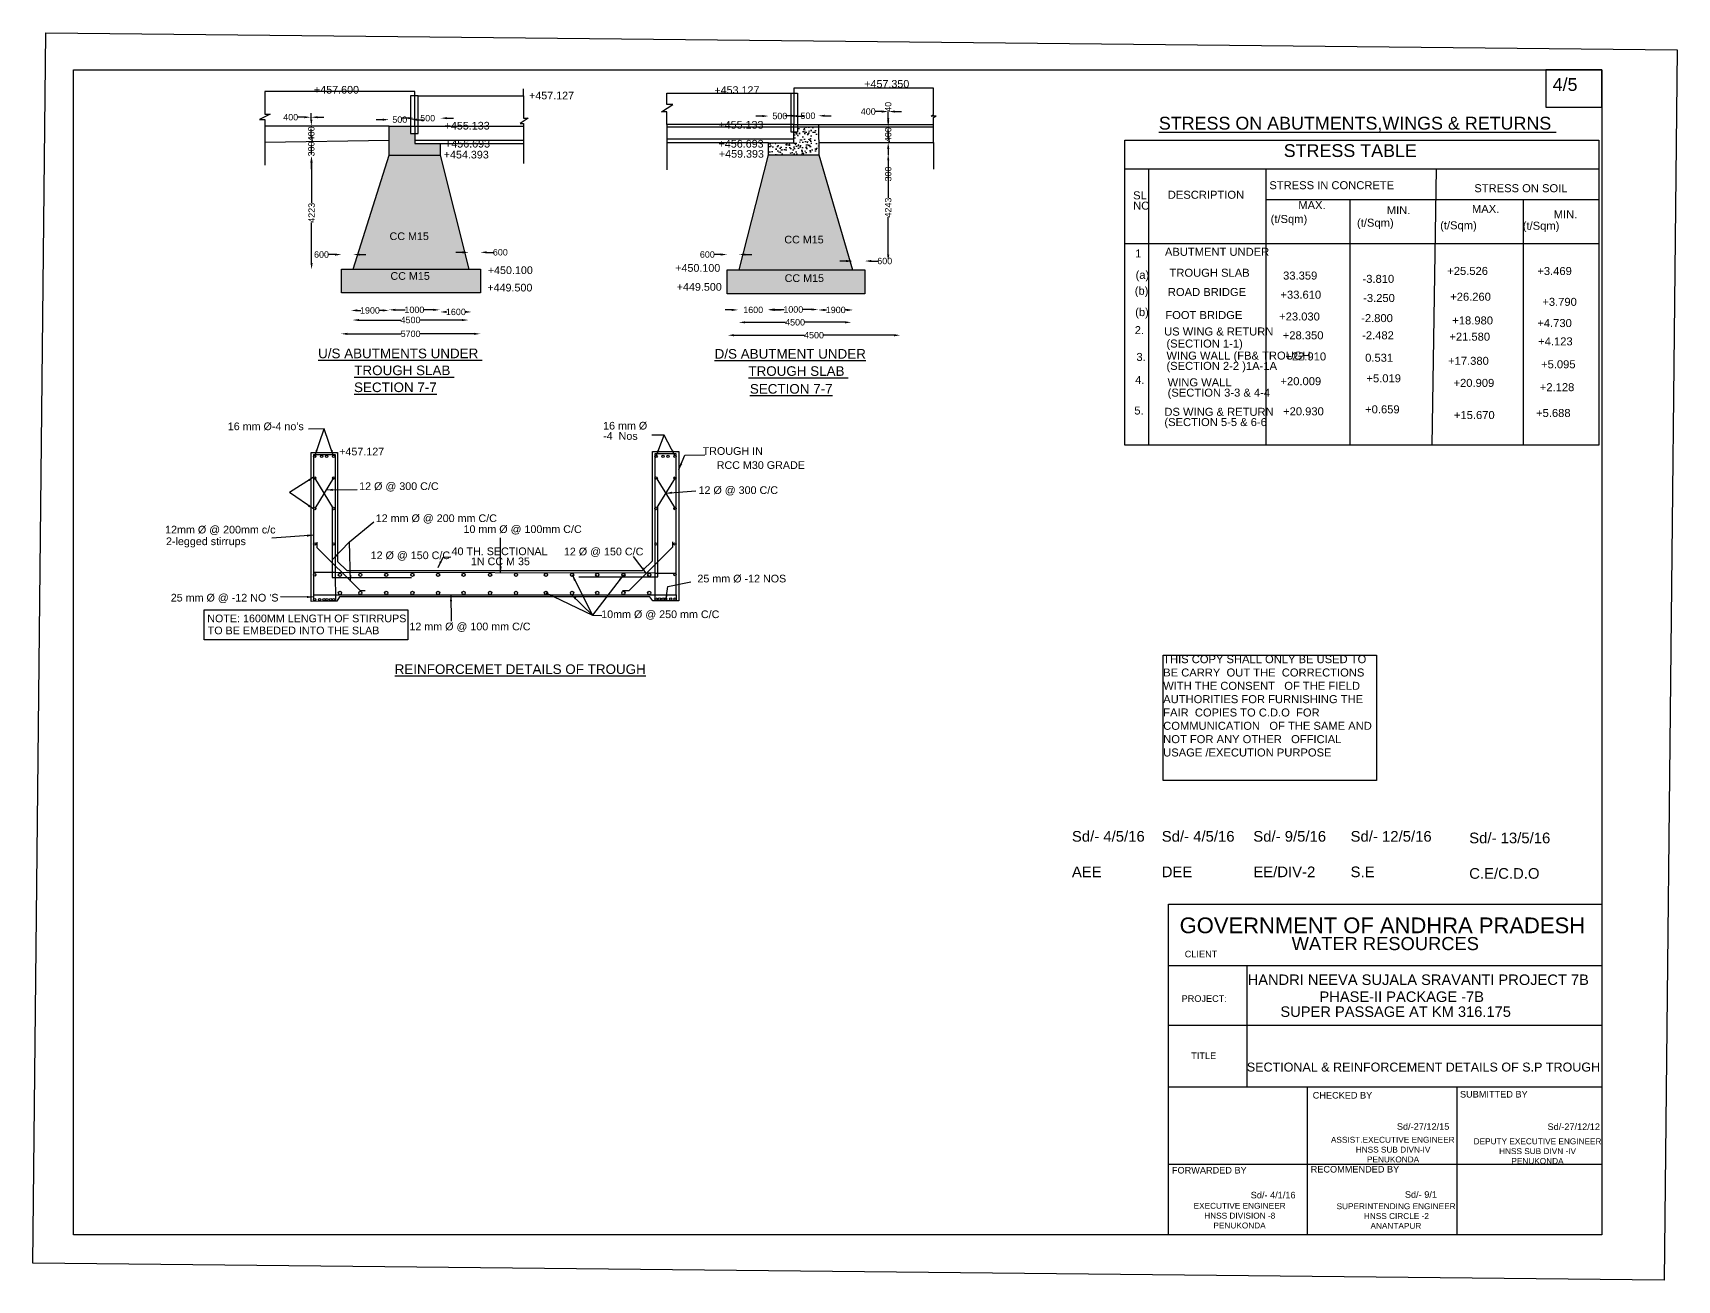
# Model space of a CAD drawing. Header units: millimetres. Extents: x -53246708 to -53221019, y 22132702 to 22152201.
import ezdxf

# ---------------------------------------------------------------- set-up
doc = ezdxf.new("R2010")
doc.units = ezdxf.units.MM
doc.header["$MEASUREMENT"] = 0
for name, color, linetype in [('DIMENSION', 7, 'Continuous'), ('DIMENSIONS', 7, 'Continuous'), ('DRAWING', 2, 'Continuous'), ('REF', 22, 'Continuous'), ('TEXT', 7, 'Continuous')]:
    doc.layers.add(name, color=color, linetype=linetype)
doc.styles.get("Standard").update_dxf_attribs({"font": 'arial.ttf', "height": 100})
doc.dimstyles.get("Standard").update_dxf_attribs({"dimtxt": 100, "dimasz": 100, "dimexe": 0.18, "dimexo": 0.0625, "dimgap": 0.09, "dimtad": 0, "dimdec": 0, "dimzin": 0, "dimdsep": 46, "dimtxsty": 'Standard', "dimcen": 0.09, "dimse1": 1, "dimse2": 1, "dimadec": 0, "dimazin": 0, "dimtfac": 1, "dimtdec": 0, "dimtofl": 0, "dimtmove": 0, "dimatfit": 3, "dimfxl": 1, "dimtolj": 1, "dimtzin": 0, "dimarcsym": 0})
picture_1 = doc.add_image_def('image1.jpg', size_in_pixel=(8386, 6328))
pattern_1 = [(50, (0, 0), (179.31504565, -15.68803375), [18.75, -206.25]), (355, (0, 0), (-34.6878334, 188.0480334), [15, -165]), (100.4514, (14.94, -1.3), (144.62734543, 172.3598855), [15.9350475, -175.285528]), (46.1842, (0, 50), (266.81026216, -41.3797536), [28.125, -309.375]), (96.6356, (22.23, 46.55), (233.6656764, 243.5294677), [23.902572, -262.92825]), (351.1842, (0, 50), (233.6654863, 243.5296502), [22.5, -247.5]), (21, (25, 37.5), (149.22676303, -100.65472267), [18.75, -206.25]), (326, (25, 37.5), (60.828833, 181.28751126), [15, -165]), (71.4514, (37.44, 29.11), (210.05565715, 80.6326242), [15.9350475, -175.285528]), (37.5, (0, 0), (3.03996383, 83.22346346), [0, -163, 0, -167.5, 0, -165.625]), (7.5, (0, 0), (65.76738436, 98.60292797), [0, -95.5, 0, -159.25, 0, -63.125]), (327.5, (-55.75, 0), (133.45560904, -5.63871793), [0, -62.5, 0, -195, 0, -258.75]), (317.5, (-80.75, 0), (145.79654234, 25.02624558), [0, -81.25, 0, -129.5, 0, -183.75])]

# ---------------------------------------------------------------- blocks, each defined once
blk = doc.blocks.new('*D54')
at = {"layer": 'Defpoints', "color": 0}
for p in [(-53242368, 22150882), (-53242368, 22150882), (-53242361, 22150745)]:
    blk.add_point(p, dxfattribs=at)
at = {"layer": 'TEXT', "color": 0, "lineweight": -2}
for p, q in [((-53242468, 22150882), (-53242568, 22150882)), ((-53242261, 22150882), (-53242161, 22150882))]:
    blk.add_line(p, q, dxfattribs=at)
at = {"layer": 'TEXT', "color": 0}
for points in [[(-53242468, 22150899), (-53242468, 22150866), (-53242368, 22150882)], [(-53242261, 22150899), (-53242261, 22150866), (-53242361, 22150882)]]:
    blk.add_solid(points, dxfattribs=at)
at = {"layer": 'TEXT', "color": 0, "insert": (-53242680, 22150882), "char_height": 100, "attachment_point": 5}
blk.add_mtext('\\A1;400', dxfattribs=at)
blk = doc.blocks.new('*D55')
at = {"layer": 'Defpoints', "color": 0}
for p in [(-53242361, 22150745), (-53242358, 22150499), (-53242358, 22150499)]:
    blk.add_point(p, dxfattribs=at)
at = {"layer": 'TEXT', "color": 0, "lineweight": -2}
for p, q in [((-53242358, 22150845), (-53242358, 22150945)), ((-53242358, 22150399), (-53242358, 22150299))]:
    blk.add_line(p, q, dxfattribs=at)
at = {"layer": 'TEXT', "color": 0}
for points in [[(-53242374, 22150845), (-53242341, 22150845), (-53242358, 22150745)], [(-53242374, 22150399), (-53242341, 22150399), (-53242358, 22150499)]]:
    blk.add_solid(points, dxfattribs=at)
at = {"layer": 'TEXT', "color": 0, "insert": (-53242358, 22150622), "char_height": 100, "attachment_point": 5, "rotation": 90}
blk.add_mtext('\\A1;400', dxfattribs=at)
blk = doc.blocks.new('*D56')
at = {"layer": 'Defpoints', "color": 0}
for p in [(-53242358, 22150499), (-53242358, 22150272), (-53242350, 22150272)]:
    blk.add_point(p, dxfattribs=at)
at = {"layer": 'TEXT', "color": 0, "lineweight": -2}
for p, q in [((-53242358, 22150599), (-53242358, 22150699)), ((-53242358, 22150172), (-53242358, 22150072))]:
    blk.add_line(p, q, dxfattribs=at)
at = {"layer": 'TEXT', "color": 0}
for points in [[(-53242374, 22150599), (-53242341, 22150599), (-53242358, 22150499)], [(-53242374, 22150172), (-53242341, 22150172), (-53242358, 22150272)]]:
    blk.add_solid(points, dxfattribs=at)
at = {"layer": 'TEXT', "color": 0, "insert": (-53242358, 22150386), "char_height": 100, "attachment_point": 5, "rotation": 90}
blk.add_mtext('\\A1;300', dxfattribs=at)
blk = doc.blocks.new('*D57')
at = {"layer": 'Defpoints', "color": 0}
for p in [(-53242350, 22150272), (-53242370, 22148504), (-53242354, 22148504)]:
    blk.add_point(p, dxfattribs=at)
at = {"layer": 'TEXT', "color": 0, "lineweight": -2}
for p, q in [((-53242354, 22150172), (-53242354, 22149539)), ((-53242354, 22148604), (-53242354, 22149237))]:
    blk.add_line(p, q, dxfattribs=at)
at = {"layer": 'TEXT', "color": 0}
for points in [[(-53242371, 22150172), (-53242337, 22150172), (-53242354, 22150272)], [(-53242371, 22148604), (-53242337, 22148604), (-53242354, 22148504)]]:
    blk.add_solid(points, dxfattribs=at)
at = {"layer": 'TEXT', "color": 0, "insert": (-53242354, 22149388), "char_height": 100, "attachment_point": 5, "rotation": 90}
blk.add_mtext('\\A1;4223', dxfattribs=at)
blk = doc.blocks.new('*D58')
at = {"layer": 'Defpoints', "color": 0}
for p in [(-53241888, 22148735), (-53241888, 22148508), (-53241704, 22148508)]:
    blk.add_point(p, dxfattribs=at)
at = {"layer": 'TEXT', "color": 0, "lineweight": -2}
for p, q in [((-53241988, 22148735), (-53242088, 22148735)), ((-53241604, 22148735), (-53241504, 22148735))]:
    blk.add_line(p, q, dxfattribs=at)
at = {"layer": 'TEXT', "color": 0}
for points in [[(-53241988, 22148752), (-53241988, 22148718), (-53241888, 22148735)], [(-53241604, 22148752), (-53241604, 22148718), (-53241704, 22148735)]]:
    blk.add_solid(points, dxfattribs=at)
at = {"layer": 'TEXT', "color": 0, "insert": (-53242199, 22148735), "char_height": 100, "attachment_point": 5}
blk.add_mtext('\\A1;600', dxfattribs=at)
blk = doc.blocks.new('*D59')
at = {"layer": 'Defpoints', "color": 0}
for p in [(-53241144, 22147868), (-53241738, 22147862), (-53241738, 22147862)]:
    blk.add_point(p, dxfattribs=at)
at = {"layer": 'TEXT', "color": 0, "lineweight": -2}
for p, q in [((-53241638, 22147862), (-53241586, 22147862)), ((-53241244, 22147862), (-53241297, 22147862))]:
    blk.add_line(p, q, dxfattribs=at)
at = {"layer": 'TEXT', "color": 0}
for points in [[(-53241638, 22147879), (-53241638, 22147845), (-53241738, 22147862)], [(-53241244, 22147879), (-53241244, 22147845), (-53241144, 22147862)]]:
    blk.add_solid(points, dxfattribs=at)
at = {"layer": 'TEXT', "color": 0, "insert": (-53241442, 22147862), "char_height": 100, "attachment_point": 5}
blk.add_mtext('\\A1;1900', dxfattribs=at)
blk = doc.blocks.new('*D60')
at = {"layer": 'Defpoints', "color": 0}
for p in [(-53240351, 22147871), (-53240351, 22147871), (-53241144, 22147862)]:
    blk.add_point(p, dxfattribs=at)
at = {"layer": 'TEXT', "color": 0, "lineweight": -2}
for p, q in [((-53241044, 22147871), (-53240892, 22147871)), ((-53240451, 22147871), (-53240603, 22147871))]:
    blk.add_line(p, q, dxfattribs=at)
at = {"layer": 'TEXT', "color": 0}
for points in [[(-53241044, 22147888), (-53241044, 22147854), (-53241144, 22147871)], [(-53240451, 22147888), (-53240451, 22147854), (-53240351, 22147871)]]:
    blk.add_solid(points, dxfattribs=at)
at = {"layer": 'TEXT', "color": 0, "insert": (-53240748, 22147871), "char_height": 100, "attachment_point": 5}
blk.add_mtext('\\A1;1000', dxfattribs=at)
blk = doc.blocks.new('*D61')
at = {"layer": 'Defpoints', "color": 0}
for p in [(-53240346, 22147872), (-53239854, 22147862), (-53239854, 22147838)]:
    blk.add_point(p, dxfattribs=at)
at = {"layer": 'TEXT', "color": 0, "lineweight": -2}
for p, q in [((-53240246, 22147838), (-53240245, 22147838)), ((-53239954, 22147838), (-53239956, 22147838))]:
    blk.add_line(p, q, dxfattribs=at)
at = {"layer": 'TEXT', "color": 0}
for points in [[(-53240246, 22147855), (-53240246, 22147822), (-53240346, 22147838)], [(-53239954, 22147855), (-53239954, 22147822), (-53239854, 22147838)]]:
    blk.add_solid(points, dxfattribs=at)
at = {"layer": 'TEXT', "color": 0, "insert": (-53240100, 22147838), "char_height": 100, "attachment_point": 5}
blk.add_mtext('\\A1;1600', dxfattribs=at)
blk = doc.blocks.new('*D62')
at = {"layer": 'Defpoints', "color": 0}
for p in [(-53241714, 22147712), (-53241714, 22147691), (-53239902, 22147670)]:
    blk.add_point(p, dxfattribs=at)
at = {"layer": 'TEXT', "color": 0, "lineweight": -2}
for p, q in [((-53241614, 22147712), (-53240959, 22147712)), ((-53240002, 22147712), (-53240657, 22147712))]:
    blk.add_line(p, q, dxfattribs=at)
at = {"layer": 'TEXT', "color": 0}
for points in [[(-53241614, 22147728), (-53241614, 22147695), (-53241714, 22147712)], [(-53240002, 22147728), (-53240002, 22147695), (-53239902, 22147712)]]:
    blk.add_solid(points, dxfattribs=at)
at = {"layer": 'TEXT', "color": 0, "insert": (-53240808, 22147712), "char_height": 100, "attachment_point": 5}
blk.add_mtext('\\A1;4500', dxfattribs=at)
blk = doc.blocks.new('*D63')
at = {"layer": 'Defpoints', "color": 0}
for p in [(-53241895, 22147496), (-53241895, 22147493), (-53239718, 22147484)]:
    blk.add_point(p, dxfattribs=at)
at = {"layer": 'TEXT', "color": 0, "lineweight": -2}
for p, q in [((-53241795, 22147496), (-53240956, 22147496)), ((-53239818, 22147496), (-53240658, 22147496))]:
    blk.add_line(p, q, dxfattribs=at)
at = {"layer": 'TEXT', "color": 0}
for points in [[(-53241795, 22147513), (-53241795, 22147479), (-53241895, 22147496)], [(-53239818, 22147513), (-53239818, 22147479), (-53239718, 22147496)]]:
    blk.add_solid(points, dxfattribs=at)
at = {"layer": 'TEXT', "color": 0, "insert": (-53240807, 22147496), "char_height": 100, "attachment_point": 5}
blk.add_mtext('\\A1;5700', dxfattribs=at)
blk = doc.blocks.new('*D64')
at = {"layer": 'Defpoints', "color": 0}
for p in [(-53239898, 22148770), (-53239898, 22148508), (-53239716, 22148508)]:
    blk.add_point(p, dxfattribs=at)
at = {"layer": 'TEXT', "color": 0, "lineweight": -2}
for p, q in [((-53239998, 22148770), (-53240098, 22148770)), ((-53239616, 22148770), (-53239516, 22148770))]:
    blk.add_line(p, q, dxfattribs=at)
at = {"layer": 'TEXT', "color": 0}
for points in [[(-53239998, 22148787), (-53239998, 22148753), (-53239898, 22148770)], [(-53239616, 22148787), (-53239616, 22148753), (-53239716, 22148770)]]:
    blk.add_solid(points, dxfattribs=at)
at = {"layer": 'TEXT', "color": 0, "insert": (-53239405, 22148770), "char_height": 100, "attachment_point": 5}
blk.add_mtext('\\A1;600', dxfattribs=at)
blk = doc.blocks.new('*D65')
at = {"layer": 'Defpoints', "color": 0}
for p in [(-53241144, 22150844), (-53241144, 22150745), (-53240808, 22150745)]:
    blk.add_point(p, dxfattribs=at)
at = {"layer": 'TEXT', "color": 0, "lineweight": -2}
for p, q in [((-53241244, 22150844), (-53241344, 22150844)), ((-53240708, 22150844), (-53240608, 22150844))]:
    blk.add_line(p, q, dxfattribs=at)
at = {"layer": 'TEXT', "color": 0}
for points in [[(-53241244, 22150861), (-53241244, 22150828), (-53241144, 22150844)], [(-53240708, 22150861), (-53240708, 22150828), (-53240808, 22150844)]]:
    blk.add_solid(points, dxfattribs=at)
at = {"layer": 'TEXT', "color": 0, "insert": (-53240976, 22150844), "char_height": 100, "attachment_point": 5}
blk.add_mtext('\\A1;500', dxfattribs=at)
blk = doc.blocks.new('*D66')
at = {"layer": 'Defpoints', "color": 0}
for p in [(-53240743, 22150745), (-53240337, 22150868), (-53240337, 22150745)]:
    blk.add_point(p, dxfattribs=at)
at = {"layer": 'TEXT', "color": 0, "lineweight": -2}
for p, q in [((-53240843, 22150868), (-53240943, 22150868)), ((-53240237, 22150868), (-53240137, 22150868))]:
    blk.add_line(p, q, dxfattribs=at)
at = {"layer": 'TEXT', "color": 0}
for points in [[(-53240843, 22150884), (-53240843, 22150851), (-53240743, 22150868)], [(-53240237, 22150884), (-53240237, 22150851), (-53240337, 22150868)]]:
    blk.add_solid(points, dxfattribs=at)
at = {"layer": 'TEXT', "color": 0, "insert": (-53240540, 22150868), "char_height": 100, "attachment_point": 5}
blk.add_mtext('\\A1;500', dxfattribs=at)
blk = doc.blocks.new('*D67')
at = {"layer": 'Defpoints', "color": 0}
for p in [(-53235690, 22147870), (-53235690, 22147870), (-53235218, 22147872)]:
    blk.add_point(p, dxfattribs=at)
at = {"layer": 'TEXT', "color": 0, "lineweight": -2}
for p, q in [((-53235790, 22147870), (-53235890, 22147870)), ((-53235118, 22147870), (-53235018, 22147870))]:
    blk.add_line(p, q, dxfattribs=at)
at = {"layer": 'TEXT', "color": 0}
for points in [[(-53235790, 22147887), (-53235790, 22147853), (-53235690, 22147870)], [(-53235118, 22147887), (-53235118, 22147853), (-53235218, 22147870)]]:
    blk.add_solid(points, dxfattribs=at)
at = {"layer": 'TEXT', "color": 0, "insert": (-53235454, 22147870), "char_height": 100, "attachment_point": 5}
blk.add_mtext('\\A1;1600', dxfattribs=at)
blk = doc.blocks.new('*D68')
at = {"layer": 'Defpoints', "color": 0}
for p in [(-53235218, 22147870), (-53234439, 22147876), (-53234439, 22147856)]:
    blk.add_point(p, dxfattribs=at)
at = {"layer": 'TEXT', "color": 0, "lineweight": -2}
for p, q in [((-53235118, 22147876), (-53234973, 22147876)), ((-53234539, 22147876), (-53234684, 22147876))]:
    blk.add_line(p, q, dxfattribs=at)
at = {"layer": 'TEXT', "color": 0}
for points in [[(-53235118, 22147893), (-53235118, 22147860), (-53235218, 22147876)], [(-53234539, 22147893), (-53234539, 22147860), (-53234439, 22147876)]]:
    blk.add_solid(points, dxfattribs=at)
at = {"layer": 'TEXT', "color": 0, "insert": (-53234828, 22147876), "char_height": 100, "attachment_point": 5}
blk.add_mtext('\\A1;1000', dxfattribs=at)
blk = doc.blocks.new('*D69')
at = {"layer": 'Defpoints', "color": 0}
for p in [(-53233892, 22147869), (-53234439, 22147856), (-53233892, 22147856)]:
    blk.add_point(p, dxfattribs=at)
at = {"layer": 'TEXT', "color": 0, "lineweight": -2}
for p, q in [((-53234339, 22147869), (-53234310, 22147869)), ((-53233992, 22147869), (-53234021, 22147869))]:
    blk.add_line(p, q, dxfattribs=at)
at = {"layer": 'TEXT', "color": 0}
for points in [[(-53234339, 22147886), (-53234339, 22147852), (-53234439, 22147869)], [(-53233992, 22147886), (-53233992, 22147852), (-53233892, 22147869)]]:
    blk.add_solid(points, dxfattribs=at)
at = {"layer": 'TEXT', "color": 0, "insert": (-53234165, 22147869), "char_height": 100, "attachment_point": 5}
blk.add_mtext('\\A1;1900', dxfattribs=at)
blk = doc.blocks.new('*D70')
at = {"layer": 'Defpoints', "color": 0}
for p in [(-53235680, 22147704), (-53235680, 22147676), (-53233920, 22147692)]:
    blk.add_point(p, dxfattribs=at)
at = {"layer": 'TEXT', "color": 0, "lineweight": -2}
for p, q in [((-53235580, 22147676), (-53234951, 22147676)), ((-53234020, 22147676), (-53234649, 22147676))]:
    blk.add_line(p, q, dxfattribs=at)
at = {"layer": 'TEXT', "color": 0}
for points in [[(-53235580, 22147692), (-53235580, 22147659), (-53235680, 22147676)], [(-53234020, 22147692), (-53234020, 22147659), (-53233920, 22147676)]]:
    blk.add_solid(points, dxfattribs=at)
at = {"layer": 'TEXT', "color": 0, "insert": (-53234800, 22147676), "char_height": 100, "attachment_point": 5}
blk.add_mtext('\\A1;4500', dxfattribs=at)
blk = doc.blocks.new('*D71')
at = {"layer": 'Defpoints', "color": 0}
for p in [(-53235852, 22147474), (-53235852, 22147474), (-53233156, 22147474)]:
    blk.add_point(p, dxfattribs=at)
at = {"layer": 'TEXT', "color": 0, "lineweight": -2}
for p, q in [((-53235752, 22147474), (-53234655, 22147474)), ((-53233256, 22147474), (-53234353, 22147474))]:
    blk.add_line(p, q, dxfattribs=at)
at = {"layer": 'TEXT', "color": 0}
for points in [[(-53235752, 22147491), (-53235752, 22147457), (-53235852, 22147474)], [(-53233256, 22147491), (-53233256, 22147457), (-53233156, 22147474)]]:
    blk.add_solid(points, dxfattribs=at)
at = {"layer": 'TEXT', "color": 0, "insert": (-53234504, 22147474), "char_height": 100, "attachment_point": 5}
blk.add_mtext('\\A1;4500', dxfattribs=at)
blk = doc.blocks.new('*D72')
at = {"layer": 'Defpoints', "color": 0}
for p in [(-53235860, 22148736), (-53235860, 22148498), (-53235676, 22148498)]:
    blk.add_point(p, dxfattribs=at)
at = {"layer": 'TEXT', "color": 0, "lineweight": -2}
for p, q in [((-53235960, 22148736), (-53236060, 22148736)), ((-53235576, 22148736), (-53235476, 22148736))]:
    blk.add_line(p, q, dxfattribs=at)
at = {"layer": 'TEXT', "color": 0}
for points in [[(-53235960, 22148752), (-53235960, 22148719), (-53235860, 22148736)], [(-53235576, 22148752), (-53235576, 22148719), (-53235676, 22148736)]]:
    blk.add_solid(points, dxfattribs=at)
at = {"layer": 'TEXT', "color": 0, "insert": (-53236171, 22148736), "char_height": 100, "attachment_point": 5}
blk.add_mtext('\\A1;600', dxfattribs=at)
blk = doc.blocks.new('*D73')
at = {"layer": 'Defpoints', "color": 0}
for p in [(-53233902, 22148498), (-53233710, 22148634), (-53233710, 22148498)]:
    blk.add_point(p, dxfattribs=at)
at = {"layer": 'TEXT', "color": 0, "lineweight": -2}
for p, q in [((-53234002, 22148634), (-53234102, 22148634)), ((-53233610, 22148634), (-53233510, 22148634))]:
    blk.add_line(p, q, dxfattribs=at)
at = {"layer": 'TEXT', "color": 0}
for points in [[(-53234002, 22148651), (-53234002, 22148617), (-53233902, 22148634)], [(-53233610, 22148651), (-53233610, 22148617), (-53233710, 22148634)]]:
    blk.add_solid(points, dxfattribs=at)
at = {"layer": 'TEXT', "color": 0, "insert": (-53233399, 22148634), "char_height": 100, "attachment_point": 5}
blk.add_mtext('\\A1;600', dxfattribs=at)
blk = doc.blocks.new('*D74')
at = {"layer": 'Defpoints', "color": 0}
for p in [(-53233345, 22150306), (-53233345, 22150306), (-53233399, 22148634)]:
    blk.add_point(p, dxfattribs=at)
at = {"layer": 'TEXT', "color": 0, "lineweight": -2}
for p, q in [((-53233345, 22150206), (-53233345, 22149621)), ((-53233345, 22148734), (-53233345, 22149318))]:
    blk.add_line(p, q, dxfattribs=at)
at = {"layer": 'TEXT', "color": 0}
for points in [[(-53233362, 22150206), (-53233328, 22150206), (-53233345, 22150306)], [(-53233362, 22148734), (-53233328, 22148734), (-53233345, 22148634)]]:
    blk.add_solid(points, dxfattribs=at)
at = {"layer": 'TEXT', "color": 0, "insert": (-53233345, 22149470), "char_height": 100, "attachment_point": 5, "rotation": 90}
blk.add_mtext('\\A1;4243', dxfattribs=at)
blk = doc.blocks.new('*D75')
at = {"layer": 'Defpoints', "color": 0}
for p in [(-53233345, 22150488), (-53233345, 22150306), (-53233345, 22150306)]:
    blk.add_point(p, dxfattribs=at)
at = {"layer": 'TEXT', "color": 0, "lineweight": -2}
for p, q in [((-53233345, 22150588), (-53233345, 22150688)), ((-53233345, 22150206), (-53233345, 22150106))]:
    blk.add_line(p, q, dxfattribs=at)
at = {"layer": 'TEXT', "color": 0}
for points in [[(-53233362, 22150588), (-53233328, 22150588), (-53233345, 22150488)], [(-53233362, 22150206), (-53233328, 22150206), (-53233345, 22150306)]]:
    blk.add_solid(points, dxfattribs=at)
at = {"layer": 'TEXT', "color": 0, "insert": (-53233345, 22149995), "char_height": 100, "attachment_point": 5, "rotation": 90}
blk.add_mtext('\\A1;300', dxfattribs=at)
blk = doc.blocks.new('*D76')
at = {"layer": 'Defpoints', "color": 0}
for p in [(-53233345, 22150730), (-53233345, 22150730), (-53233345, 22150488)]:
    blk.add_point(p, dxfattribs=at)
at = {"layer": 'TEXT', "color": 0, "lineweight": -2}
for p, q in [((-53233345, 22150830), (-53233345, 22150930)), ((-53233345, 22150388), (-53233345, 22150288))]:
    blk.add_line(p, q, dxfattribs=at)
at = {"layer": 'TEXT', "color": 0}
for points in [[(-53233362, 22150830), (-53233328, 22150830), (-53233345, 22150730)], [(-53233362, 22150388), (-53233328, 22150388), (-53233345, 22150488)]]:
    blk.add_solid(points, dxfattribs=at)
at = {"layer": 'TEXT', "color": 0, "insert": (-53233345, 22150609), "char_height": 100, "attachment_point": 5, "rotation": 90}
blk.add_mtext('\\A1;400', dxfattribs=at)
blk = doc.blocks.new('*D77')
at = {"layer": 'Defpoints', "color": 0}
for p in [(-53233345, 22150771), (-53233345, 22150771), (-53233345, 22150730)]:
    blk.add_point(p, dxfattribs=at)
at = {"layer": 'TEXT', "color": 0, "lineweight": -2}
for p, q in [((-53233345, 22150871), (-53233345, 22150971)), ((-53233345, 22150630), (-53233345, 22150530))]:
    blk.add_line(p, q, dxfattribs=at)
at = {"layer": 'TEXT', "color": 0}
for points in [[(-53233362, 22150871), (-53233328, 22150871), (-53233345, 22150771)], [(-53233362, 22150630), (-53233328, 22150630), (-53233345, 22150730)]]:
    blk.add_solid(points, dxfattribs=at)
at = {"layer": 'TEXT', "color": 0, "insert": (-53233345, 22151045), "char_height": 100, "attachment_point": 5, "rotation": 90}
blk.add_mtext('\\A1;40', dxfattribs=at)
blk = doc.blocks.new('*D78')
at = {"layer": 'Defpoints', "color": 0}
for p in [(-53233345, 22150971), (-53233345, 22150921), (-53233337, 22150780)]:
    blk.add_point(p, dxfattribs=at)
at = {"layer": 'TEXT', "color": 0, "lineweight": -2}
for p, q in [((-53233445, 22150971), (-53233545, 22150971)), ((-53233237, 22150971), (-53233137, 22150971))]:
    blk.add_line(p, q, dxfattribs=at)
at = {"layer": 'TEXT', "color": 0}
for points in [[(-53233445, 22150988), (-53233445, 22150954), (-53233345, 22150971)], [(-53233237, 22150988), (-53233237, 22150954), (-53233337, 22150971)]]:
    blk.add_solid(points, dxfattribs=at)
at = {"layer": 'TEXT', "color": 0, "insert": (-53233657, 22150971), "char_height": 100, "attachment_point": 5}
blk.add_mtext('\\A1;400', dxfattribs=at)
blk = doc.blocks.new('*D79')
at = {"layer": 'Defpoints', "color": 0}
for p in [(-53234760, 22150771), (-53234437, 22150905), (-53234437, 22150775)]:
    blk.add_point(p, dxfattribs=at)
at = {"layer": 'TEXT', "color": 0, "lineweight": -2}
for p, q in [((-53234860, 22150905), (-53234960, 22150905)), ((-53234337, 22150905), (-53234237, 22150905))]:
    blk.add_line(p, q, dxfattribs=at)
at = {"layer": 'TEXT', "color": 0}
for points in [[(-53234860, 22150922), (-53234860, 22150888), (-53234760, 22150905)], [(-53234337, 22150922), (-53234337, 22150888), (-53234437, 22150905)]]:
    blk.add_solid(points, dxfattribs=at)
at = {"layer": 'TEXT', "color": 0, "insert": (-53234599, 22150905), "char_height": 100, "attachment_point": 5}
blk.add_mtext('\\A1;500', dxfattribs=at)
blk = doc.blocks.new('*D80')
at = {"layer": 'Defpoints', "color": 0}
for p in [(-53235214, 22150901), (-53235214, 22150771), (-53234861, 22150771)]:
    blk.add_point(p, dxfattribs=at)
at = {"layer": 'TEXT', "color": 0, "lineweight": -2}
for p, q in [((-53235314, 22150901), (-53235414, 22150901)), ((-53234761, 22150901), (-53234661, 22150901))]:
    blk.add_line(p, q, dxfattribs=at)
at = {"layer": 'TEXT', "color": 0}
for points in [[(-53235314, 22150918), (-53235314, 22150884), (-53235214, 22150901)], [(-53234761, 22150918), (-53234761, 22150884), (-53234861, 22150901)]]:
    blk.add_solid(points, dxfattribs=at)
at = {"layer": 'TEXT', "color": 0, "insert": (-53235038, 22150901), "char_height": 100, "attachment_point": 5}
blk.add_mtext('\\A1;500', dxfattribs=at)

msp = doc.modelspace()

# ---------------------------------------------------------------- hatches: boundary and pattern name
at = {"layer": 'DRAWING'}
h = msp.add_hatch(dxfattribs=at)
h.set_pattern_fill('AR-CONC', color=0, scale=25, style=0)
h.set_pattern_definition(pattern_1)
h.paths.add_polyline_path([(-53239715.5, 22148508.5), (-53241888, 22148508.5), (-53241888, 22148136), (-53239715.5, 22148136)])
h.paths.add_polyline_path([(-53240346, 22150287.5), (-53241143.5, 22150287.5), (-53241704, 22148508.5), (-53239897.5, 22148508.5)])
h.paths.add_polyline_path([(-53240743, 22150629.5), (-53240807.5, 22150629.5), (-53240807.5, 22150745), (-53241143.5, 22150745), (-53241143.5, 22150287.5), (-53240346, 22150287.5), (-53240344, 22150469.5), (-53240743, 22150469.5)])
h.paths.add_polyline_path([(-53233710, 22148498.5), (-53235860.5, 22148498.5), (-53235860.5, 22148123), (-53233710, 22148123)])
h.paths.add_polyline_path([(-53234431, 22150293), (-53235217, 22150293), (-53235676, 22148498.5), (-53233901.5, 22148498.5)])
at = {"layer": 'TEXT'}
h = msp.add_hatch(dxfattribs=at)
h.set_pattern_fill('AR-CONC', color=0, scale=25, style=0)
h.set_pattern_definition(pattern_1)
h.paths.add_polyline_path([(-53234436, 22150730), (-53234760.5, 22150730), (-53234760.5, 22150649.5), (-53234818, 22150649.5), (-53234818, 22150480.5), (-53235217, 22150480.5), (-53235217, 22150293), (-53234431, 22150293)])

# ---------------------------------------------------------------- linework, layer by layer
at = {"layer": 'DIMENSION', "color": 0}
for points in [[(-53222194.8, 22133410.5), (-53246074.5, 22133410.5), (-53246074.5, 22151623.5), (-53222194.8, 22151623.5)], [(-53222194.8, 22151623.5), (-53223069.5, 22151623.5), (-53223069.5, 22151042), (-53222194.8, 22151042)], [(-53229647.5, 22150521.5), (-53222240, 22150521.5), (-53222240, 22145757.5), (-53229647.5, 22145757.5)], [(-53229048.5, 22142472.5), (-53225717.5, 22142472.5), (-53225717.5, 22140512), (-53229048.5, 22140512)]]:
    msp.add_lwpolyline(points, close=True, dxfattribs=at)
for points in [[(-53229647.5, 22150077.5), (-53222240, 22150077.5)], [(-53229272.5, 22145757.5), (-53229272.5, 22150077.5)], [(-53227444.5, 22150077.5), (-53227444.5, 22145757.5)], [(-53224784.5, 22150077.5), (-53224849, 22145757.5)], [(-53227444.5, 22149596), (-53222240, 22149596)], [(-53226125, 22148903), (-53226125, 22149596)], [(-53223426, 22149596), (-53223426, 22145757.5)], [(-53222240, 22148903), (-53229647.5, 22148903)], [(-53226125, 22145757.5), (-53226125, 22148903)]]:
    msp.add_lwpolyline(points, dxfattribs=at)
at = {"layer": 'DIMENSIONS', "color": 0}
msp.add_lwpolyline([(-53228966, 22138581.5), (-53222194.8, 22138581.5), (-53222194.8, 22133410.5), (-53228966, 22133410.5)], close=True, dxfattribs=at)
for points in [[(-53228966, 22137621.8), (-53222194.8, 22137621.8)], [(-53227742, 22137621.8), (-53227742, 22135724.7)], [(-53228966, 22136688.4), (-53222194.8, 22136688.4)], [(-53228966, 22135724.7), (-53222194.8, 22135724.7)], [(-53226799.8, 22135724.7), (-53226799.8, 22133410.5)], [(-53224462.2, 22135724.7), (-53224462.2, 22133410.5)], [(-53228966, 22134515.4), (-53222194.8, 22134515.4)]]:
    msp.add_lwpolyline(points, dxfattribs=at)
at = {"layer": 'REF', "color": 0}
msp.add_lwpolyline([(-53244030.5, 22143180.5), (-53240848, 22143180.5), (-53240848, 22142713.5), (-53244030.5, 22142713.5)], close=True, dxfattribs=at)
at = {"layer": 'TEXT', "color": 0}
for points in [[(-53240743, 22150745), (-53240743, 22151283), (-53243084.5, 22151283), (-53243084.5, 22150930), (-53242999.5, 22150930), (-53243168.5, 22150845), (-53243084.5, 22150845), (-53243084.5, 22150133.5)], [(-53240689, 22151214.5), (-53239045, 22151214.5), (-53239045, 22151327.5)], [(-53239045, 22151214.5), (-53239045, 22150866), (-53238968, 22150866), (-53239096, 22150785.5), (-53239045, 22150785.5), (-53239045, 22150161)], [(-53234818, 22150771), (-53236802.5, 22150771), (-53236802.5, 22150964.5), (-53236885, 22150964.5), (-53236710.5, 22151082.5), (-53236802.5, 22151082.5), (-53236802.5, 22151261), (-53234818, 22151261)], [(-53232636.5, 22150488), (-53232636.5, 22150876), (-53232593.5, 22150899), (-53232673, 22150899), (-53232636.5, 22150924.5), (-53232636.5, 22151334.5), (-53234818, 22151334.5), (-53234818, 22150771)], [(-53241143.5, 22150745), (-53243084.5, 22150745)], [(-53241143.5, 22150287.5), (-53241143.5, 22150745), (-53240743, 22150745), (-53240743, 22150469.5), (-53240344, 22150469.5), (-53240346, 22150287.5)], [(-53240743, 22150745), (-53239045, 22150745)], [(-53236802.5, 22150771), (-53236802.5, 22150057.5)], [(-53236802.5, 22150730), (-53232636.5, 22150730)], [(-53235217, 22150293), (-53235217, 22150480.5), (-53234818, 22150480.5), (-53234818, 22150771), (-53234436.5, 22150771), (-53234431, 22150293)], [(-53234436.5, 22150771), (-53232636.5, 22150771)], [(-53241143.5, 22150516.2), (-53243084.5, 22150489.2)], [(-53240743, 22150522.5), (-53239045, 22150522.5)], [(-53240344, 22150469.5), (-53239045, 22150473.2)], [(-53234818, 22150540.5), (-53236802.5, 22150540.5)], [(-53235217, 22150480.5), (-53236802.5, 22150480.5)], [(-53234436.5, 22150488), (-53232636.5, 22150488), (-53232636.5, 22150071.5)], [(-53241704, 22148508.5), (-53241143.5, 22150287.5), (-53240346, 22150287.5), (-53239897.5, 22148508.5)], [(-53235676, 22148498.5), (-53235217, 22150293), (-53234431, 22150293), (-53233901.5, 22148498.5)], [(-53242361, 22143313), (-53242361, 22145643.5), (-53241951.5, 22145643.5), (-53241951.5, 22143938), (-53241802, 22143795), (-53237182, 22143795), (-53237030, 22143949.5), (-53237030, 22145654.5), (-53236616.5, 22145654.5), (-53236616.5, 22143320), (-53237022, 22143320), (-53237070.5, 22143385), (-53241920, 22143385), (-53241961, 22143317), (-53242361, 22143313)], [(-53242326, 22145607.5), (-53242326, 22143313.4)], [(-53242326, 22145607.5), (-53241986, 22145607.5), (-53241986, 22143764), (-53242326, 22143764)], [(-53236655.5, 22143415), (-53236655.5, 22145619.5), (-53236993, 22145619.5), (-53236993, 22143756), (-53241986, 22143764)], [(-53242009.5, 22145243), (-53242305, 22144765.5)], [(-53242009.5, 22144765.5), (-53242305, 22145243)], [(-53236675, 22145243), (-53236970.5, 22144765.5)], [(-53236970.5, 22145243), (-53236675, 22144765.5)], [(-53242033, 22144792.5), (-53242033, 22143689), (-53240792, 22143689)], [(-53238179.5, 22143695.5), (-53236942.5, 22143695.5), (-53236942.5, 22144791.5)], [(-53242273.5, 22144240), (-53242273.5, 22144153.5), (-53241597, 22143481.5), (-53241517, 22143481.5)], [(-53237498, 22143486), (-53237394.5, 22143486), (-53236712, 22144168.5), (-53236712, 22144247)], [(-53241986, 22143764), (-53241981.5, 22143316.8)], [(-53236993, 22143756), (-53236993, 22143320)], [(-53236992.3, 22143756), (-53236655.5, 22143756)], [(-53242326, 22143415), (-53236655.5, 22143415), (-53236655.5, 22143320)]]:
    msp.add_lwpolyline(points, dxfattribs=at)
for points in [[(-53240807.5, 22150629.5), (-53240689, 22150629.5), (-53240689, 22151214.5), (-53240807.5, 22151214.5)], [(-53234861, 22151261), (-53234760.5, 22151261), (-53234760.5, 22150649.5), (-53234861, 22150649.5)], [(-53241888, 22148508.5), (-53239715.5, 22148508.5), (-53239715.5, 22148136), (-53241888, 22148136)], [(-53235860.5, 22148498.5), (-53233710, 22148498.5), (-53233710, 22148123), (-53235860.5, 22148123)]]:
    msp.add_lwpolyline(points, close=True, dxfattribs=at)
for centre, radius in [((-53242305, 22145581.5), 18.5), ((-53242197, 22145581.5), 18.5), ((-53242119.5, 22145581.5), 18.5), ((-53242009.5, 22145581.5), 18.5), ((-53236970.5, 22145581.5), 18.5), ((-53236862.5, 22145581.5), 18.5), ((-53236785, 22145581.5), 18.5), ((-53236675, 22145581.5), 18.5), ((-53242305, 22145243), 18.5), ((-53242009.5, 22145243), 18.5), ((-53236970.5, 22145243), 18.5), ((-53236675, 22145243), 18.5), ((-53242305, 22144765.5), 18.5), ((-53242009.5, 22144765.5), 18.5), ((-53236970.5, 22144765.5), 18.5), ((-53236675, 22144765.5), 18.5), ((-53242305, 22144212), 18.5), ((-53242009.5, 22144212), 18.5), ((-53236970.5, 22144212), 18.5), ((-53236675, 22144212), 18.5), ((-53242305, 22143728.5), 18.5), ((-53241912, 22143728.5), 25.5), ((-53241592, 22143728.5), 25.5), ((-53241188, 22143728.5), 25.5), ((-53240778.5, 22143728.5), 25.5), ((-53240378, 22143728.5), 25.5), ((-53239979.5, 22143728.5), 25.5), ((-53239565, 22143728.5), 25.5), ((-53239160, 22143728.5), 25.5), ((-53238693, 22143728.5), 25.5), ((-53238284, 22143728.5), 25.5), ((-53237891.5, 22143728.5), 25.5), ((-53237481, 22143728.5), 25.5), ((-53237079, 22143728.5), 25.5), ((-53236675, 22143733), 18.5), ((-53242305, 22143340), 18.5), ((-53242229.5, 22143340), 18.5), ((-53242161.5, 22143340), 18.5), ((-53242111.5, 22143340), 18.5), ((-53242055, 22143340), 18.5), ((-53242009.5, 22143340), 18.5), ((-53241912, 22143446), 25.5), ((-53241592, 22143446), 25.5), ((-53241188, 22143446), 25.5), ((-53240778.5, 22143446), 25.5), ((-53240378, 22143446), 25.5), ((-53239979.5, 22143446), 25.5), ((-53239565, 22143446), 25.5), ((-53239160, 22143446), 25.5), ((-53238693, 22143446), 25.5), ((-53238284, 22143446), 25.5), ((-53237891.5, 22143446), 25.5), ((-53237481, 22143446), 25.5), ((-53237079, 22143446), 25.5), ((-53236974.5, 22143350.5), 18.5), ((-53236918.5, 22143350.5), 18.5), ((-53236865, 22143350.5), 18.5), ((-53236820.5, 22143350.5), 18.5), ((-53236742.5, 22143350.5), 18.5), ((-53236675, 22143350.5), 18.5)]:
    msp.add_circle(centre, radius, dxfattribs=at)

# ---------------------------------------------------------------- texts
at = {"layer": 'DIMENSION', "color": 0}
for s, height, p in [('4/5', 200, (-53222964.1, 22151293.8)), ('%%USTRESS ON ABUTMENTS,WINGS & RETURNS ', 200, (-53229116.5, 22150689.5)), ('STRESS TABLE ', 200, (-53227165.6, 22150260.6)), ('SL.', 125, (-53229518.1, 22149598.4)), ('DESCRIPTION ', 125, (-53228976.7, 22149607.7)), ('STRESS IN CONCRETE ', 125, (-53227389.7, 22149757)), ('STRESS ON SOIL', 125, (-53224187.6, 22149710.3)), ('NO', 125, (-53229518.1, 22149437.8)), ('MAX.', 125, (-53226937.7, 22149445.4)), ('MIN.', 125, (-53225555, 22149366.9)), ('MAX.', 125, (-53224224.8, 22149386.5)), ('MIN.', 125, (-53222947, 22149301.4)), ('(t/Sqm)', 125, (-53227370.1, 22149229.4)), ('(t/Sqm)', 125, (-53226020.3, 22149170.5)), ('(t/Sqm)', 125, (-53224721.7, 22149130.2)), ('(t/Sqm)', 125, (-53223430.8, 22149123.7)), ('1', 125, (-53229486.7, 22148689.8)), ('ABUTMENT UNDER ', 125, (-53229021.4, 22148716)), ('(a)', 125, (-53229480.1, 22148355.9)), ('TROUGH SLAB', 125, (-53228949.4, 22148388.6)), ('33.359', 125, (-53227175.1, 22148344.6)), ('-3.810', 125, (-53225934.8, 22148293.3)), ('+25.526', 125, (-53224610.2, 22148417.3)), ('+3.469', 125, (-53223203.2, 22148415.5)), ('(b)', 125, (-53229493.2, 22148107.1)), ('ROAD BRIDGE ', 125, (-53228975.6, 22148087.5)), ('+33.610', 125, (-53227216.4, 22148045.3)), ('+26.260', 125, (-53224564.6, 22148013.8)), ('(b)', 125, (-53229486.7, 22147773.2)), ('-3.250', 125, (-53225924.5, 22147994)), ('+3.790', 125, (-53223125, 22147933.9)), ('2.', 125, (-53229493.2, 22147491.7)), ('FOOT BRIDGE ', 125, (-53229014.9, 22147727.4)), ('+23.030', 125, (-53227237.1, 22147704.7)), ('-2.800', 125, (-53225955.5, 22147679.2)), ('+18.980', 125, (-53224532, 22147642.9)), ('+4.730', 125, (-53223203.2, 22147602)), ('US WING & RETURN ', 125, (-53229034.4, 22147470.2)), ('(SECTION 1-1)', 125, (-53228997.6, 22147281.8)), ('+28.350', 125, (-53227180.3, 22147410.6)), ('-2.482', 125, (-53225940, 22147410.8)), ('+21.580', 125, (-53224577.6, 22147389.1)), ('+4.123', 125, (-53223190.2, 22147315.7)), ('3.', 125, (-53229467, 22147072.8)), ('WING WALL (FB& TROUGH', 125, (-53228997.6, 22147093.4)), ('+22.910', 125, (-53227139, 22147080.3)), ('0.531', 125, (-53225893.5, 22147059.9)), ('+17.380', 125, (-53224597.2, 22147011.6)), ('(SECTION 2-2 )1A-1A', 125, (-53228997.6, 22146932.8)), ('+5.019', 125, (-53225872.9, 22146738.4)), ('+5.095', 125, (-53223144.6, 22146957.8)), ('4.', 125, (-53229486.7, 22146712.7)), ('WING WALL', 125, (-53228979.2, 22146675.3)), ('(SECTION 3-3 & 4-4 ', 125, (-53228979.2, 22146514.6)), ('+20.009', 125, (-53227216.4, 22146693.3)), ('+20.909', 125, (-53224512.5, 22146666.7)), ('+2.128', 125, (-53223164.1, 22146599.8)), ('5.', 125, (-53229499.8, 22146234.8)), ('DS WING & RETURN ', 125, (-53229029.8, 22146214.7)), ('+20.930', 125, (-53227175.2, 22146222)), ('+0.659', 125, (-53225893.5, 22146253.3)), ('(SECTION 5-5 & 6-6', 125, (-53229029.8, 22146054.1)), ('+15.670', 125, (-53224506, 22146163.8)), ('+5.688', 125, (-53223222.8, 22146196.4))]:
    msp.add_text(s, height=height, dxfattribs=at).set_placement(p)
at = {"layer": 'DIMENSIONS', "color": 0}
for s, height, p in [('GOVERNMENT OF ANDHRA PRADESH', 245.871, (-53228792, 22138126)), ('CLIENT', 102.45, (-53228712.1, 22137748.9)), ('WATER RESOURCES', 204.893, (-53227041.8, 22137861.5)), ('HANDRI NEEVA SUJALA SRAVANTI PROJECT 7B ', 163.914, (-53227729, 22137316.8)), ('PROJECT:', 102.45, (-53228761.1, 22137052.4)), ('PHASE-II PACKAGE -7B', 163.914, (-53226606.8, 22137051.6)), ('SUPER PASSAGE AT KM 316.175', 163.914, (-53227217.4, 22136817.7)), ('TITLE', 102.45, (-53228610.1, 22136158.9)), ('SECTIONAL & REINFORCEMENT DETAILS OF S.P TROUGH', 140, (-53227742, 22135963.5)), ('CHECKED BY', 102.45, (-53226712.5, 22135540.9)), ('SUBMITTED BY', 102.446, (-53224411.5, 22135556.9)), ('Sd/-27/12/15', 102.446, (-53225397.3, 22135052.7)), ('Sd/-27/12/12', 102.446, (-53223043.7, 22135049.7)), ('FORWARDED BY', 102.446, (-53228912.5, 22134369.4)), ('RECOMMENDED BY', 102.446, (-53226744.5, 22134384.4)), ('Sd/- 4/1/16', 102.446, (-53227681, 22133980.4)), ('Sd/- 9/1', 102.45, (-53225272.2, 22133989.7))]:
    msp.add_text(s, height=height, dxfattribs=at).set_placement(p)
at = {"layer": 'DIMENSIONS', "color": 0, "char_height": 92.202, "attachment_point": 1}
for s, insert, width in [('\\pi134.01;ASSIST.EXECUTIVE ENGINEER \\P\\pi521.81;HNSS SUB DIVN-IV \\P\\pi696.37;PENUKONDA', (-53226561.8, 22134942.5), 2198.915), ('\\pi106.81;DEPUTY EXECUTIVE ENGINEER\\P\\pi503.92;HNSS SUB DIVN -IV \\P\\pi696.37;PENUKONDA', (-53224304.9, 22134918.8), 2198.915), ('\\pi44.483;EXECUTIVE ENGINEER   \\P\\pi211.18;HNSS DIVISION -8\\P\\pi354.8;PENUKONDA', (-53228618.3, 22133910.1), 1515.765), ('\\pi1.9172;SUPERINTENDING ENGINEER   \\P\\pi428.96;HNSS CIRCLE -2 \\P\\pi532.2;ANANTAPUR', (-53226342.2, 22133904.2), 1857.177)]:
    msp.add_mtext(s, dxfattribs=dict(at, insert=insert, width=width))
at = {"layer": 'TEXT', "color": 0}
for s, height, p in [('+457.350', 120, (-53233719.3, 22151343.6)), ('+457.600', 120, (-53242316.7, 22151251.8)), ('+457.127', 120, (-53238956.4, 22151161.8)), ('+453.127', 120, (-53236060.9, 22151246.2)), ('+455.133', 120, (-53240275.4, 22150690.2)), ('+455.133', 120, (-53235997.3, 22150703.9)), ('+456.693', 120, (-53240269.5, 22150408.6)), ('+456.693', 120, (-53235995.5, 22150407.6)), ('+454.393', 120, (-53240289.3, 22150237.6)), ('+459.393', 120, (-53235990.5, 22150250)), ('CC M15', 120, (-53241136.1, 22148962.1)), ('CC M15', 120, (-53234967.8, 22148909.6)), ('CC M15', 120, (-53241122, 22148340.5)), ('+450.100', 120, (-53239600.9, 22148430.9)), ('+450.100', 120, (-53236672.6, 22148466.5)), ('CC M15', 120, (-53234963, 22148306.7)), ('+449.500', 120, (-53239608.2, 22148158.7)), ('+449.500', 120, (-53236649.2, 22148170)), ('%%UU/S ABUTMENTS UNDER ', 150, (-53242252, 22147115)), ('%%UD/S ABUTMENT UNDER', 150, (-53236057, 22147108.5)), ('%%UTROUGH SLAB ', 150, (-53241687, 22146850.5)), ('%%UTROUGH SLAB ', 150, (-53235529.5, 22146839)), ('%%USECTION 7-7', 150, (-53241690.5, 22146585.5)), ('%%USECTION 7-7', 150, (-53235506.5, 22146561)), ("16 mm Ø-4 no's", 120, (-53243663.5, 22145990.1)), ('16 mm Ø ', 120, (-53237799.3, 22145999.9)), ('-4  Nos', 120, (-53237799.3, 22145839.2)), ('+457.127', 120, (-53241922.9, 22145596.1)), ('TROUGH IN', 120, (-53236244, 22145604.3)), ('RCC M30 GRADE', 120, (-53236024.6, 22145384)), ('12 Ø @ 300 C/C', 120, (-53241610.3, 22145054.5)), ('12 Ø @ 300 C/C', 120, (-53236308.3, 22144992.6)), ('12 mm Ø @ 200 mm C/C', 120, (-53241351.3, 22144553.6)), ('12mm Ø @ 200mm c/c', 120, (-53244642.6, 22144375.3)), ('2-legged stirrups', 120, (-53244628.5, 22144193.1)), ('10 mm Ø @ 100mm C/C', 120, (-53239980.5, 22144382.7)), ('12 Ø @ 150 C/C', 120, (-53241431, 22143974)), ('40 TH. SECTIONAL ', 120, (-53240167, 22144035.9)), ('12 Ø @ 150 C/C', 120, (-53238411.9, 22144032.7)), ('1N CC M 35', 120, (-53239865, 22143879.1)), ('25 mm Ø -12 NOS', 120, (-53236325.7, 22143609.9)), ("25 mm Ø @ -12 NO 'S", 120, (-53244554.3, 22143311.4)), ('NOTE: 1600MM LENGTH OF STIRRUPS', 120, (-53243984, 22142987.1)), ('12 mm Ø @ 100 mm C/C', 120, (-53240825.6, 22142861.1)), ('10mm Ø @ 250 mm C/C', 120, (-53237829.4, 22143052.2)), ('TO BE EMBEDED INTO THE SLAB', 120, (-53243977, 22142799)), ('%%UREINFORCEMET DETAILS OF TROUGH', 150, (-53241055.5, 22142178.5))]:
    msp.add_text(s, height=height, dxfattribs=at).set_placement(p)
at = {"layer": 'TEXT', "color": 0, "attachment_point": 1}
for s, insert, char_height, width in [('THIS COPY SHALL ONLY BE USED TO BE CARRY  OUT THE  CORRECTIONS WITH THE CONSENT   OF THE FIELD AUTHORITIES FOR FURNISHING THE  FAIR  COPIES TO C.D.O  FOR COMMUNICATION   OF THE SAME AND NOT FOR ANY OTHER   OFFICIAL USAGE /EXECUTION PURPOSE ', (-53229048.5, 22142472.5), 125, 3277.402), ('Sd/- 4/5/16\\P\\PAEE', (-53230474.9, 22139723.5), 166.508, 1543.455), ('Sd/- 4/5/16\\P\\PDEE', (-53229071.4, 22139723.5), 166.508, 1249.15), ('Sd/- 9/5/16\\P\\PEE/DIV-2', (-53227641.1, 22139723.5), 166.508, 1302.479), ('Sd/- 12/5/16\\P\\PS.E', (-53226121.2, 22139723.5), 166.508, 1378.664), ('Sd/- 13/5/16\\P\\PC.E/C.D.O', (-53224267.6, 22139698.7), 166.508, 1378.664)]:
    msp.add_mtext(s, dxfattribs=dict(at, insert=insert, char_height=char_height, width=width))

# ---------------------------------------------------------------- dimensions: what is measured, and where the dimension line sits
at = {"layer": 'TEXT', "color": 0}
for base, p1, p2, text, picture, middle in [((-53235214, 22150901), (-53234861, 22150771), (-53235214, 22150771), '500', '*D80', (-53235037.5, 22150901)), ((-53234436.5, 22150905), (-53234760.5, 22150771), (-53234436.5, 22150774.7), '500', '*D79', (-53234598.5, 22150905)), ((-53233345, 22150971.1), (-53233336.7, 22150780), (-53233345, 22150921), '400', '*D78', (-53233657.4, 22150971.1)), ((-53242368, 22150882.5), (-53242361, 22150745), (-53242368, 22150882.5), '400', '*D54', (-53242680.4, 22150882.5)), ((-53241143.5, 22150844.5), (-53240807.5, 22150745), (-53241143.5, 22150745), '500', '*D65', (-53240975.5, 22150844.5)), ((-53240337, 22150867.5), (-53240743, 22150745), (-53240337, 22150745), '500', '*D66', (-53240540, 22150867.5)), ((-53235860.5, 22148735.5), (-53235676, 22148498.5), (-53235860.5, 22148498.5), '600', '*D72', (-53236171.2, 22148735.5)), ((-53233710, 22148634), (-53233901.5, 22148498.5), (-53233710, 22148498.5), '600', '*D73', (-53233399.3, 22148634)), ((-53241738.5, 22147862), (-53241144.5, 22147868), (-53241738.5, 22147862), '1900', '*D59', (-53241441.5, 22147862)), ((-53240351, 22147871), (-53241144.5, 22147862), (-53240351, 22147871), '1000', '*D60', (-53240747.8, 22147871)), ((-53239854.5, 22147838.5), (-53240345.6, 22147871.9), (-53239854.5, 22147862), '1600', '*D61', (-53240100.1, 22147838.5)), ((-53235689.5, 22147870), (-53235217.5, 22147872), (-53235689.5, 22147870), '1600', '*D67', (-53235453.5, 22147870)), ((-53234439, 22147876.5), (-53235217.5, 22147870), (-53234439, 22147856), '1000', '*D68', (-53234828.2, 22147876.5)), ((-53233891.5, 22147869), (-53234439, 22147856), (-53233891.5, 22147856.5), '1900', '*D69', (-53234165.2, 22147869)), ((-53241714.5, 22147711.5), (-53239901.5, 22147670), (-53241714.5, 22147691), '4500', '*D62', (-53240808, 22147711.5)), ((-53235679.5, 22147675.5), (-53233920.5, 22147691.5), (-53235679.5, 22147704), '4500', '*D70', (-53234800, 22147675.5)), ((-53241895, 22147496), (-53239718.5, 22147484), (-53241895, 22147493), '5700', '*D63', (-53240806.8, 22147496)), ((-53235852, 22147474), (-53233156, 22147474), (-53235852, 22147474), '4500', '*D71', (-53234504, 22147474))]:
    dim = msp.add_linear_dim(base=base, p1=p1, p2=p2, text=text, dimstyle='Standard', dxfattribs=at)
    dim.commit()
    dim.dimension.update_dxf_attribs({"geometry": picture, "text_midpoint": middle})
for base, p1, p2, text, picture, middle in [((-53233345, 22150771), (-53233345, 22150730), (-53233345, 22150771), '40', '*D77', (-53233345, 22151044.6)), ((-53242357.6, 22150499.4), (-53242361, 22150745), (-53242357.6, 22150499.4), '400', '*D55', (-53242357.6, 22150622.2)), ((-53242357.6, 22150272.5), (-53242357.6, 22150499.4), (-53242349.5, 22150272.5), '300', '*D56', (-53242357.6, 22150385.9)), ((-53233345, 22150730), (-53233345, 22150488), (-53233345, 22150730), '400', '*D76', (-53233345, 22150609)), ((-53233345, 22150305.5), (-53233345, 22150488), (-53233345, 22150305.5), '300', '*D75', (-53233345, 22149995.1)), ((-53242354, 22148503.5), (-53242349.5, 22150272.5), (-53242370.5, 22148503.5), '4223', '*D57', (-53242354, 22149388)), ((-53233345, 22150305.5), (-53233399.3, 22148634), (-53233345, 22150305.5), '4243', '*D74', (-53233345, 22149469.7))]:
    dim = msp.add_linear_dim(base=base, p1=p1, p2=p2, angle=90, text=text, dimstyle='Standard', dxfattribs=at)
    dim.commit()
    dim.dimension.update_dxf_attribs({"geometry": picture, "text_midpoint": middle})
for base, p1, p2, picture, middle in [((-53241888, 22148735), (-53241704, 22148508.5), (-53241888, 22148508.5), '*D58', (-53242198.7, 22148735)), ((-53239897.5, 22148770), (-53239715.5, 22148508.5), (-53239897.5, 22148508.5), '*D64', (-53239404.8, 22148770))]:
    dim = msp.add_linear_dim(base=base, p1=p1, p2=p2, text='600', dimstyle='Standard', dxfattribs=at)
    dim.commit()
    dim.dimension.update_dxf_attribs({"geometry": picture, "text_midpoint": middle, "dimtype": 160})

# ---------------------------------------------------------------- pictures from other files: only their frames are drawn
at = {"layer": 'DRAWING', "color": 0}
image = msp.add_image(picture_1, insert=(-53246708.3, 22132967.3), size_in_units=(25490.6, 19234.9), rotation=-0.59557, dxfattribs=dict(at, brightness=31, fade=13))
image.dxf.flags = 7

# ---------------------------------------------------------------- leaders
at = {"layer": 'DIMENSION', "color": 0}
for points in [[(-53238284, 22143728.5), (-53237963, 22143100.5)], [(-53237481, 22143728.5), (-53237963, 22143100.5), (-53237818, 22143092.5)], [(-53240176.5, 22143415), (-53240174.5, 22143006)], [(-53238693, 22143446), (-53237963, 22143100.5)], [(-53238301.7, 22143427.7), (-53237963, 22143100.5)]]:
    msp.add_leader(points, dimstyle='Standard', override={"dimgap": 0.09, "dimtad": 0}, dxfattribs=at)
at = {"layer": 'TEXT', "color": 0}
for points in [[(-53242305, 22145581.5), (-53242156.5, 22146012), (-53242402.5, 22146006.5)], [(-53242009.5, 22145581.5), (-53242156.5, 22146012)], [(-53236970.5, 22145581.5), (-53236843.5, 22145912.5), (-53237037, 22145912.5)], [(-53236675, 22145581.5), (-53236843.5, 22145912.5)], [(-53236616.5, 22145377), (-53236520, 22145598.5), (-53236212, 22145604.5)], [(-53242314.9, 22145258.6), (-53242699, 22145015.5)], [(-53242125.7, 22145055.3), (-53241640, 22145064)], [(-53236822.8, 22145004.2), (-53236352, 22145040)], [(-53242320.2, 22144755), (-53242699, 22145015.5)], [(-53241743.8, 22143627.3), (-53241761, 22144242.5), (-53241383.5, 22144556.5)], [(-53242326, 22144347.5), (-53242975, 22144304)], [(-53239400.5, 22143759.9), (-53239400, 22144308)], [(-53242033, 22143964.5), (-53241761, 22144242.5)], [(-53237124.3, 22143756.2), (-53237326, 22144016.5)], [(-53240378.5, 22143845.5), (-53240299.5, 22144007), (-53240178.5, 22144012)], [(-53236819.2, 22143320), (-53236786, 22143547), (-53236428.5, 22143621.5)], [(-53242326, 22143381), (-53242838.5, 22143385)]]:
    msp.add_leader(points, dimstyle='Standard', override={"dimgap": 0.09, "dimtad": 0}, dxfattribs=at)

doc.saveas('drawing.dxf')
